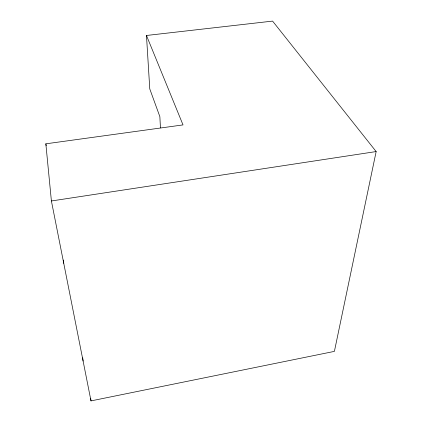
<?xml version="1.0" encoding="UTF-8"?>
<svg xmlns="http://www.w3.org/2000/svg" width="422" height="422" viewBox="0 0 422 422"><rect width="100%" height="100%" fill="white"/><g stroke="black" fill="none" stroke-linecap="round" stroke-linejoin="round"><path stroke-width="0.63" d="M376.155 151.561L334.398 351.384L90.999 400.9L51.4 200.972L45.845 143.818L183.016 124.907L146.471 35.48L272.586 21.1L376.155 151.561L51.4 200.972M45.845 143.818L46.214 145.759M90.677 398.31L90.999 400.9M82.712 357.793L83.108 361.047M63.4 260.063L63.748 263.323M146.471 35.48L149.773 88.915L159.864 116.672L160.444 127.845"/></g></svg>
